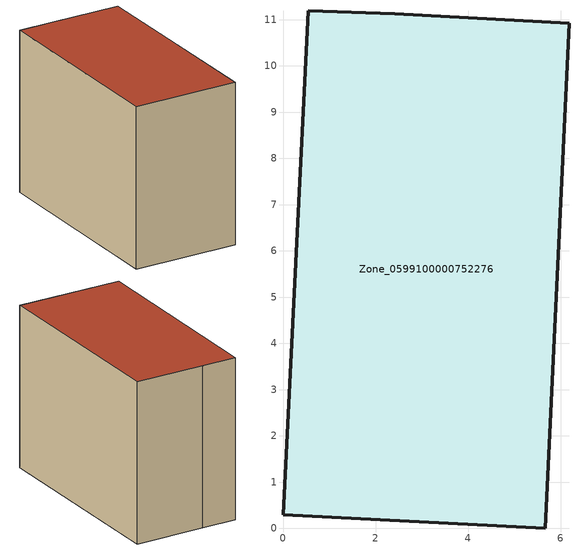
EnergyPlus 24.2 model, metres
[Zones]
Zone_0599100000752276
 floor ground (C_G): 5.67,0 0,0.29 0.55,11.2 2.42,11.12 6.18,10.92 z1.01
 wall outside (C_F): 0,0.29 5.67,0 6.18,10.92 2.42,11.12 0.55,11.2 0,0.29 z1.01:9.69
 roof outside (C_R): 2.42,11.12 0.55,11.2 0,0.29 5.67,0 6.18,10.92 z9.69
[BUILDING]
Pand.0599100000752276: North Axis=0; Terrain=City; Loads Convergence Tolerance Value=0.04; Temperature Convergence Tolerance Value=0.4; Solar Distribution=FullExterior; Maximum Number of Warmup Days=25; Minimum Number of Warmup Days=1
[Site:Location]
Rotterdam.The.Hague.AP_ZH_NLD Design_Conditions: Latitude=51.96; Longitude=4.45; Time Zone=1; Elevation=-4.5
[SITE:GROUNDTEMPERATURE:BUILDINGSURFACE]
18, 18, 18, 18, 18, 18, 18, 18, 18, 18, 18, 18
[MATERIAL] Thermal Absorptance=0.9; Solar Absorptance=0.7; Visible Absorptance=0.7
Name | Roughness | Thickness | Conductivity | Density | Specific Heat
G.TC.2006-2014 | MediumSmooth | 0.15 | 0.06 | 540 | 1210
F.TC.2006-2014 | Rough | 0.3 | 0.12 | 1920 | 840
R.TC.2006-2014 | MediumRough | 0.2 | 0.08 | 1500 | 1000
[CONSTRUCTION]
C_G: G.TC.2006-2014
C_F: F.TC.2006-2014
C_R: R.TC.2006-2014
[ZONE]
Zone_0599100000752276: Type=1; Multiplier=1; Ceiling Height=Autocalculate; Volume=Autocalculate; Floor Area=autocalculate; Part of Total Floor Area=Yes
[ZONEINFILTRATION:DESIGNFLOWRATE]
Infil_Zone_0599100000752276: Zone or ZoneList or Space or SpaceList=Zone_0599100000752276; Schedule=AlwaysOn; Design Flow Rate Calculation Method=Flow/Area; Flow Rate per Floor Area=0.0015; Constant Term Coefficient=1; Temperature Term Coefficient=0; Velocity Term Coefficient=0; Velocity Squared Term Coefficient=0
[HVACTEMPLATE:ZONE:IDEALLOADSAIRSYSTEM]
Zone_0599100000752276: Maximum Heating Supply Air Temperature=50; Minimum Cooling Supply Air Temperature=13; Maximum Heating Supply Air Humidity Ratio=0.0156; Minimum Cooling Supply Air Humidity Ratio=0.0077; Heating Limit=NoLimit; Cooling Limit=NoLimit; Dehumidification Control Type=ConstantSensibleHeatRatio; Cooling Sensible Heat Ratio=0.7; Dehumidification Setpoint=60; Humidification Control Type=None; Humidification Setpoint=30; Outdoor Air Method=None; Outdoor Air Flow Rate per Person=0.00944; Outdoor Air Flow Rate per Zone Floor Area=0; Outdoor Air Flow Rate per Zone=0; Demand Controlled Ventilation Type=None; Outdoor Air Economizer Type=NoEconomizer; Heat Recovery Type=None; Sensible Heat Recovery Effectiveness=0.7; Latent Heat Recovery Effectiveness=0.65
[ZONECONTROL:THERMOSTAT]
ThermostatControl_Zone_0599100000752276: Zone or ZoneList=Zone_0599100000752276; Control Type Schedule=DualSetpointControlType; Control 1=Thermostat_Zone_0599100000752276; Temperature Difference Between Cutout And Setpoint=0
[THERMOSTATSETPOINT:DUALSETPOINT]
Thermostat_Zone_0599100000752276: Heating Setpoint Temperature Schedule=HeatingSetpoint_Zone_0599100000752276; Cooling Setpoint Temperature Schedule=CoolingSetpoint_Zone_0599100000752276
[SCHEDULE:COMPACT]
HeatingSetpoint_Zone_0599100000752276: Through: 12/31, For: AllDays, Until: 24:00, 21
CoolingSetpoint_Zone_0599100000752276: Through: 12/31, For: AllDays, Until: 24:00, 24
DualSetpointControlType: Through: 12/31, For: AllDays, Until: 24:00, 4
AlwaysOn: Through: 12/31, For: AllDays, Until: 24:00, 1
